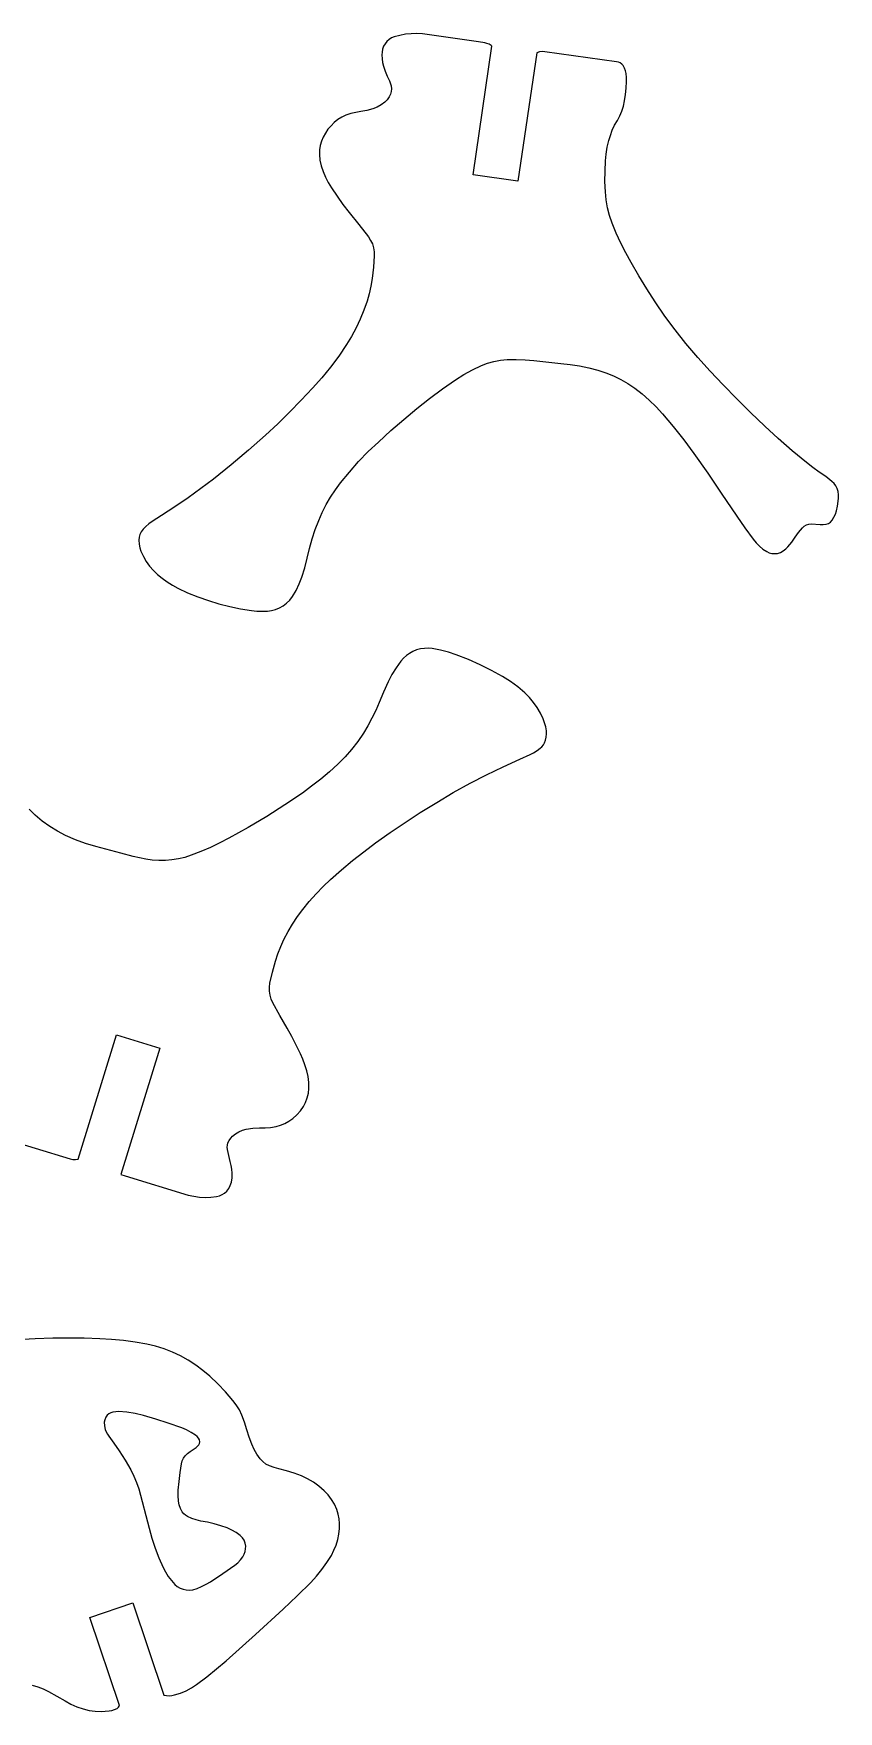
# Model space of a CAD drawing. Extents: x 31.2 to 77.5, y -5 to 41.3.
# Drawn here: x 43.1 to 52.71, y -4.53 to 15.52 of the extents above; entities that cross this region are included whole.
import ezdxf

# ---------------------------------------------------------------- set-up
doc = ezdxf.new("R2010")
doc.units = 0

msp = doc.modelspace()

# ---------------------------------------------------------------- linework, layer by layer
at = {"layer": '5'}
for p, q in [((47.34423, 15.451042), (47.317987, 15.428031)), ((47.373783, 15.469613), (47.34423, 15.451042)), ((47.4059, 15.483277), (47.373783, 15.469613)), ((47.471876, 15.500971), (47.4059, 15.483277)), ((47.539037, 15.513433), (47.471876, 15.500971)), ((47.606968, 15.520585), (47.539037, 15.513433)), ((47.675252, 15.522383), (47.606968, 15.520585)), ((47.743466, 15.518817), (47.675252, 15.522383)), ((48.412153, 15.422923), (47.743466, 15.518817)), ((47.259763, 15.301581), (47.257302, 15.266149)), ((47.257302, 15.266149), (47.260092, 15.220631)), ((47.267093, 15.336333), (47.259763, 15.301581)), ((47.279153, 15.369739), (47.267093, 15.336333)), ((47.295712, 15.40116), (47.279153, 15.369739)), ((47.317987, 15.428031), (47.295712, 15.40116)), ((48.348662, 13.834737), (48.572692, 15.370412)), ((48.487179, 15.411172), (48.412153, 15.422923)), ((48.513436, 15.40463), (48.487179, 15.411172)), ((48.538593, 15.394661), (48.513436, 15.40463)), ((48.562205, 15.381442), (48.538593, 15.394661)), ((48.572692, 15.370412), (48.562205, 15.381442)), ((48.562205, 15.381442), (48.562205, 15.381442)), ((49.108253, 15.292282), (48.884223, 13.756606)), ((49.139404, 15.302932), (49.108253, 15.292282)), ((49.172005, 15.307509), (49.139404, 15.302932)), ((49.204885, 15.305848), (49.172005, 15.307509)), ((50.06092, 15.184505), (49.204885, 15.305848)), ((47.260092, 15.220631), (47.266763, 15.175517)), ((47.266763, 15.175517), (47.277266, 15.131139)), ((47.277266, 15.131139), (47.297294, 15.071288)), ((47.297294, 15.071288), (47.322495, 15.013424)), ((50.084325, 15.180084), (50.06092, 15.184505)), ((50.106278, 15.170843), (50.084325, 15.180084)), ((50.125799, 15.157196), (50.106278, 15.170843)), ((50.142017, 15.139751), (50.125799, 15.157196)), ((50.158095, 15.109756), (50.142017, 15.139751)), ((50.169436, 15.077668), (50.158095, 15.109756)), ((50.175779, 15.044232), (50.169436, 15.077668)), ((50.179056, 14.996526), (50.175779, 15.044232)), ((47.322495, 15.013424), (47.348006, 14.955481)), ((47.348006, 14.955481), (47.368876, 14.89571)), ((47.368876, 14.89571), (47.373205, 14.863524)), ((47.373205, 14.863524), (47.371028, 14.831121)), ((50.168445, 14.793628), (50.1759, 14.871039)), ((50.1759, 14.871039), (50.179744, 14.948713)), ((50.179744, 14.948713), (50.179056, 14.996526)), ((47.201466, 14.643629), (47.149974, 14.623411)), ((47.249752, 14.670623), (47.201466, 14.643629)), ((47.293945, 14.703897), (47.249752, 14.670623)), ((47.321545, 14.732273), (47.293945, 14.703897)), ((47.34455, 14.764488), (47.321545, 14.732273)), ((47.362434, 14.799804), (47.34455, 14.764488)), ((47.371028, 14.831121), (47.362434, 14.799804)), ((50.124792, 14.596757), (50.143776, 14.655973)), ((50.143776, 14.655973), (50.157394, 14.716648)), ((50.157394, 14.716648), (50.168445, 14.793628)), ((46.688946, 14.460264), (46.650373, 14.421093)), ((46.731842, 14.494647), (46.688946, 14.460264)), ((46.77847, 14.52377), (46.731842, 14.494647)), ((46.828188, 14.54723), (46.77847, 14.52377)), ((46.886383, 14.565914), (46.828188, 14.54723)), ((46.945754, 14.580437), (46.886383, 14.565914)), ((47.006003, 14.590725), (46.945754, 14.580437)), ((47.078493, 14.604845), (47.006003, 14.590725)), ((47.149974, 14.623411), (47.078493, 14.604845)), ((50.039169, 14.427161), (50.071373, 14.484582)), ((50.071373, 14.484582), (50.100593, 14.539474)), ((50.100593, 14.539474), (50.124792, 14.596757)), ((46.555422, 14.284212), (46.535168, 14.235264)), ((46.582545, 14.332871), (46.555422, 14.284212)), ((46.614297, 14.378644), (46.582545, 14.332871)), ((46.650373, 14.421093), (46.614297, 14.378644)), ((49.951553, 14.163136), (49.969063, 14.242898)), ((49.969063, 14.242898), (49.987874, 14.305989)), ((49.987874, 14.305989), (50.011285, 14.367522)), ((50.011285, 14.367522), (50.039169, 14.427161)), ((46.513097, 14.131842), (46.511603, 14.07889)), ((46.511603, 14.07889), (46.518606, 14.009023)), ((46.520991, 14.184224), (46.513097, 14.131842)), ((46.535168, 14.235264), (46.520991, 14.184224)), ((49.930763, 14.001214), (49.938771, 14.082482)), ((49.938771, 14.082482), (49.951553, 14.163136)), ((46.518606, 14.009023), (46.53309, 13.940316)), ((46.53309, 13.940316), (46.554889, 13.873569)), ((46.554889, 13.873569), (46.584473, 13.80637)), ((49.923572, 13.753204), (49.924275, 13.877293)), ((49.924275, 13.877293), (49.930763, 14.001214)), ((46.584473, 13.80637), (46.618092, 13.741096)), ((46.618092, 13.741096), (46.655623, 13.677991)), ((46.655623, 13.677991), (46.722803, 13.57767)), ((48.884223, 13.756606), (48.348662, 13.834737)), ((49.928658, 13.629217), (49.923572, 13.753204)), ((46.722803, 13.57767), (46.793558, 13.479839)), ((46.793558, 13.479839), (46.867796, 13.384623)), ((49.938577, 13.534287), (49.928658, 13.629217)), ((49.955314, 13.440319), (49.938577, 13.534287)), ((49.978783, 13.347803), (49.955314, 13.440319)), ((46.867796, 13.384623), (46.983265, 13.238893)), ((46.983265, 13.238893), (47.096286, 13.091256)), ((50.00886, 13.257219), (49.978783, 13.347803)), ((50.059141, 13.136572), (50.00886, 13.257219)), ((47.096286, 13.091256), (47.123234, 13.05119)), ((47.123234, 13.05119), (47.144126, 13.007658)), ((50.113678, 13.017789), (50.059141, 13.136572)), ((47.144126, 13.007658), (47.158527, 12.96157)), ((47.166793, 12.865607), (47.156105, 12.730154)), ((47.158527, 12.96157), (47.166135, 12.913888)), ((47.166135, 12.913888), (47.166793, 12.865607)), ((50.172403, 12.90102), (50.113678, 13.017789)), ((50.235242, 12.786412), (50.172403, 12.90102)), ((47.156105, 12.730154), (47.140354, 12.595196)), ((50.328144, 12.627352), (50.235242, 12.786412)), ((47.125478, 12.504087), (47.105908, 12.413869)), ((47.140354, 12.595196), (47.125478, 12.504087)), ((50.42455, 12.47039), (50.328144, 12.627352)), ((50.524413, 12.315605), (50.42455, 12.47039)), ((47.081696, 12.324785), (47.043427, 12.215826)), ((47.105908, 12.413869), (47.081696, 12.324785)), ((50.64007, 12.146076), (50.524413, 12.315605)), ((46.999428, 12.109051), (46.949824, 12.004762)), ((47.043427, 12.215826), (46.999428, 12.109051)), ((50.761938, 11.980956), (50.64007, 12.146076)), ((46.894755, 11.903253), (46.834375, 11.804811)), ((46.949824, 12.004762), (46.894755, 11.903253)), ((50.889851, 11.820472), (50.761938, 11.980956)), ((46.741996, 11.668457), (46.643865, 11.536183)), ((46.834375, 11.804811), (46.741996, 11.668457)), ((51.03339, 11.651477), (50.889851, 11.820472)), ((51.18141, 11.486394), (51.03339, 11.651477)), ((46.643865, 11.536183), (46.540161, 11.408231)), ((48.139238, 11.385703), (48.237992, 11.448457)), ((48.237992, 11.448457), (48.340671, 11.504559)), ((48.340671, 11.504559), (48.446828, 11.553764)), ((48.446828, 11.553764), (48.521094, 11.581762)), ((48.521094, 11.581762), (48.597495, 11.603262)), ((48.597495, 11.603262), (48.675463, 11.618104)), ((48.675463, 11.618104), (48.754419, 11.626178)), ((48.754419, 11.626178), (48.861594, 11.626994)), ((48.861594, 11.626994), (48.968693, 11.622888)), ((48.968693, 11.622888), (49.075491, 11.613866)), ((49.075491, 11.613866), (49.396564, 11.579858)), ((49.396564, 11.579858), (49.508369, 11.56753)), ((49.508369, 11.56753), (49.619471, 11.549963)), ((49.619471, 11.549963), (49.729626, 11.527195)), ((49.729626, 11.527195), (49.838588, 11.499276)), ((49.838588, 11.499276), (49.932228, 11.468465)), ((49.932228, 11.468465), (50.02364, 11.431566)), ((50.02364, 11.431566), (50.112429, 11.388737)), ((51.333806, 11.32534), (51.18141, 11.486394)), ((46.431075, 11.284836), (46.295318, 11.139627)), ((46.540161, 11.408231), (46.431075, 11.284836)), ((47.827961, 11.161433), (47.981921, 11.275898)), ((47.981921, 11.275898), (48.139238, 11.385703)), ((50.112429, 11.388737), (50.19821, 11.340163)), ((50.19821, 11.340163), (50.280613, 11.286056)), ((50.280613, 11.286056), (50.36877, 11.216002)), ((51.497258, 11.15854), (51.333806, 11.32534)), ((46.295318, 11.139627), (46.156215, 10.997619)), ((47.520735, 10.911884), (47.677497, 11.04241)), ((47.677497, 11.04241), (47.827961, 11.161433)), ((50.36877, 11.216002), (50.453187, 11.141484)), ((50.453187, 11.141484), (50.533639, 11.062701)), ((50.533639, 11.062701), (50.609911, 10.979865)), ((51.663198, 10.994215), (51.497258, 11.15854)), ((46.013843, 10.858889), (45.86828, 10.723512)), ((46.156215, 10.997619), (46.013843, 10.858889)), ((47.366798, 10.778037), (47.520735, 10.911884)), ((50.609911, 10.979865), (50.740262, 10.825647)), ((51.831588, 10.832401), (51.663198, 10.994215)), ((51.994374, 10.682129), (51.831588, 10.832401)), ((45.86828, 10.723512), (45.665654, 10.543323)), ((47.095573, 10.52607), (47.215757, 10.64093)), ((47.215757, 10.64093), (47.366798, 10.778037)), ((50.740262, 10.825647), (50.865484, 10.667236)), ((50.865484, 10.667236), (50.98544, 10.504802)), ((52.161206, 10.536363), (51.994374, 10.682129)), ((45.665654, 10.543323), (45.458469, 10.368395)), ((46.980112, 10.406462), (47.095573, 10.52607)), ((50.98544, 10.504802), (51.151013, 10.2684)), ((52.33196, 10.395211), (52.161206, 10.536363)), ((45.458469, 10.368395), (45.246863, 10.198843)), ((46.764102, 10.153789), (46.869562, 10.282301)), ((46.869562, 10.282301), (46.980112, 10.406462)), ((51.151013, 10.2684), (51.313313, 10.029739)), ((52.406915, 10.337747), (52.33196, 10.395211)), ((52.483729, 10.282792), (52.406915, 10.337747)), ((52.560785, 10.227148), (52.483729, 10.282792)), ((52.635497, 10.168394), (52.560785, 10.227148)), ((45.095898, 10.084064), (44.941934, 9.973341)), ((45.246863, 10.198843), (45.095898, 10.084064)), ((46.645206, 9.982806), (46.702303, 10.069933)), ((46.702303, 10.069933), (46.764102, 10.153789)), ((51.313313, 10.029739), (51.497458, 9.754119)), ((52.661106, 10.144073), (52.635497, 10.168394)), ((52.682225, 10.115765), (52.661106, 10.144073)), ((52.698244, 10.08429), (52.682225, 10.115765)), ((52.708701, 10.050555), (52.698244, 10.08429)), ((52.71268, 10.011353), (52.708701, 10.050555)), ((44.785079, 9.866752), (44.625446, 9.764372)), ((44.941934, 9.973341), (44.785079, 9.866752)), ((46.545798, 9.799804), (46.592985, 9.892672)), ((46.592985, 9.892672), (46.645206, 9.982806)), ((52.688058, 9.819939), (52.700136, 9.876042)), ((52.700136, 9.876042), (52.709164, 9.932716)), ((52.709164, 9.932716), (52.712835, 9.971949)), ((52.712835, 9.971949), (52.71268, 10.011353)), ((44.438678, 9.632225), (44.404105, 9.598191)), ((44.475634, 9.663656), (44.438678, 9.632225)), ((44.514775, 9.692319), (44.475634, 9.663656)), ((44.625446, 9.764372), (44.514775, 9.692319)), ((46.462531, 9.594362), (46.503788, 9.704482)), ((46.503788, 9.704482), (46.545798, 9.799804)), ((51.497458, 9.754119), (51.593566, 9.614683)), ((52.28193, 9.615204), (52.304215, 9.634878)), ((52.304215, 9.634878), (52.330005, 9.649662)), ((52.330005, 9.649662), (52.358243, 9.658951)), ((52.358243, 9.658951), (52.387774, 9.662364)), ((52.387774, 9.662364), (52.493618, 9.655893)), ((52.493618, 9.655893), (52.530587, 9.655504)), ((52.530587, 9.655504), (52.5674, 9.658928)), ((52.5674, 9.658928), (52.595303, 9.668822)), ((52.595303, 9.668822), (52.619945, 9.685231)), ((52.619945, 9.685231), (52.639833, 9.707161)), ((52.639833, 9.707161), (52.659792, 9.743013)), ((52.659792, 9.743013), (52.675925, 9.780741)), ((52.675925, 9.780741), (52.688058, 9.819939)), ((44.356576, 9.502415), (44.352849, 9.466586)), ((44.352849, 9.466586), (44.35669, 9.421804)), ((44.366605, 9.537012), (44.356576, 9.502415)), ((44.382618, 9.569279), (44.366605, 9.537012)), ((44.404105, 9.598191), (44.382618, 9.569279)), ((46.393707, 9.36952), (46.425817, 9.482646)), ((46.425817, 9.482646), (46.462531, 9.594362)), ((51.593566, 9.614683), (51.694229, 9.4785)), ((51.694229, 9.4785), (51.730902, 9.435246)), ((51.730902, 9.435246), (51.770502, 9.394655)), ((52.109508, 9.390457), (52.154684, 9.445086)), ((52.154684, 9.445086), (52.1958, 9.502831)), ((52.1958, 9.502831), (52.236859, 9.560555)), ((52.236859, 9.560555), (52.28193, 9.615204)), ((44.35669, 9.421804), (44.365583, 9.377747)), ((44.365583, 9.377747), (44.379414, 9.334981)), ((44.379414, 9.334981), (44.408706, 9.273069)), ((44.408706, 9.273069), (44.443503, 9.214074)), ((46.335964, 9.139476), (46.366256, 9.255174)), ((46.366256, 9.255174), (46.393707, 9.36952)), ((51.770502, 9.394655), (51.811205, 9.359768)), ((51.811205, 9.359768), (51.856527, 9.331138)), ((51.856527, 9.331138), (51.886306, 9.317723)), ((51.886306, 9.317723), (51.91794, 9.309601)), ((51.91794, 9.309601), (51.950497, 9.307011)), ((51.950497, 9.307011), (51.983018, 9.310029)), ((51.983018, 9.310029), (52.019064, 9.322287)), ((52.019064, 9.322287), (52.052714, 9.340098)), ((52.052714, 9.340098), (52.083118, 9.363015)), ((52.083118, 9.363015), (52.109508, 9.390457)), ((44.443503, 9.214074), (44.483517, 9.158487)), ((44.483517, 9.158487), (44.528418, 9.106766)), ((44.528418, 9.106766), (44.577833, 9.059339)), ((44.577833, 9.059339), (44.634096, 9.012639)), ((46.270916, 8.945243), (46.30126, 9.025024)), ((46.30126, 9.025024), (46.335964, 9.139476)), ((44.634096, 9.012639), (44.693118, 8.969478)), ((44.693118, 8.969478), (44.754676, 8.930018)), ((44.754676, 8.930018), (44.818538, 8.894408)), ((44.818538, 8.894408), (44.937384, 8.838404)), ((44.937384, 8.838404), (45.059243, 8.789299)), ((46.190427, 8.794873), (46.233881, 8.86834)), ((46.233881, 8.86834), (46.270916, 8.945243)), ((45.059243, 8.789299), (45.184726, 8.745837)), ((45.184726, 8.745837), (45.311932, 8.707709)), ((45.311932, 8.707709), (45.440634, 8.674982)), ((45.440634, 8.674982), (45.570602, 8.647716)), ((45.570602, 8.647716), (45.701605, 8.625959)), ((45.701605, 8.625959), (45.764238, 8.619976)), ((45.890009, 8.619975), (45.939564, 8.626907)), ((45.939564, 8.626907), (45.987938, 8.639699)), ((45.987938, 8.639699), (46.034442, 8.658168)), ((46.034442, 8.658168), (46.078413, 8.68205)), ((46.078413, 8.68205), (46.120106, 8.71516)), ((46.120106, 8.71516), (46.157617, 8.752942)), ((46.157617, 8.752942), (46.190427, 8.794873)), ((45.764238, 8.619976), (45.827123, 8.617979)), ((45.827123, 8.617979), (45.890009, 8.619975)), ((47.485263, 8.02256), (47.427727, 7.94435)), ((47.516278, 8.057414), (47.485263, 8.02256)), ((47.550975, 8.088604), (47.516278, 8.057414)), ((47.588924, 8.115744), (47.550975, 8.088604)), ((47.629656, 8.138497), (47.588924, 8.115744)), ((47.672664, 8.156581), (47.629656, 8.138497)), ((47.718638, 8.167864), (47.672664, 8.156581)), ((47.765541, 8.174265), (47.718638, 8.167864)), ((47.812857, 8.175713), (47.765541, 8.174265)), ((47.860064, 8.172194), (47.812857, 8.175713)), ((47.957422, 8.154776), (47.860064, 8.172194)), ((48.05325, 8.130303), (47.957422, 8.154776)), ((48.147038, 8.098905), (48.05325, 8.130303)), ((48.2917, 8.041715), (48.147038, 8.098905)), ((48.434011, 7.978904), (48.2917, 8.041715)), ((47.376629, 7.861791), (47.332296, 7.77541)), ((47.427727, 7.94435), (47.376629, 7.861791)), ((48.568737, 7.912098), (48.434011, 7.978904)), ((48.700068, 7.838842), (48.568737, 7.912098)), ((48.792926, 7.779169), (48.700068, 7.838842)), ((47.277832, 7.652309), (47.225561, 7.528261)), ((47.332296, 7.77541), (47.277832, 7.652309)), ((48.881736, 7.713622), (48.792926, 7.779169)), ((48.966125, 7.642474), (48.881736, 7.713622)), ((49.020463, 7.58839), (48.966125, 7.642474)), ((47.184593, 7.433383), (47.139554, 7.34037)), ((47.225561, 7.528261), (47.184593, 7.433383)), ((49.069976, 7.529857), (49.020463, 7.58839)), ((49.114301, 7.467304), (49.069976, 7.529857)), ((49.153115, 7.401189), (49.114301, 7.467304)), ((47.090527, 7.249395), (47.037605, 7.160629)), ((47.139554, 7.34037), (47.090527, 7.249395)), ((49.186132, 7.331997), (49.153115, 7.401189)), ((49.202744, 7.285366), (49.186132, 7.331997)), ((49.215265, 7.237473), (49.202744, 7.285366)), ((49.223599, 7.188678), (49.215265, 7.237473)), ((46.970208, 7.061892), (46.896883, 6.967473)), ((47.037605, 7.160629), (46.970208, 7.061892)), ((49.17081, 7.000174), (49.1882, 7.021739)), ((49.1882, 7.021739), (49.202675, 7.045358)), ((49.202675, 7.045358), (49.21492, 7.079849)), ((49.21492, 7.079849), (49.222563, 7.115642)), ((49.222563, 7.115642), (49.225472, 7.152126)), ((49.225472, 7.152126), (49.223599, 7.188678)), ((46.817906, 6.877729), (46.733573, 6.792998)), ((46.896883, 6.967473), (46.817906, 6.877729)), ((48.705412, 6.761061), (48.906629, 6.850663)), ((48.906629, 6.850663), (49.028711, 6.905815)), ((49.028711, 6.905815), (49.071219, 6.927857)), ((49.071219, 6.927857), (49.111987, 6.952972)), ((49.111987, 6.952972), (49.150793, 6.981024)), ((49.150793, 6.981024), (49.17081, 7.000174)), ((46.631789, 6.700859), (46.526862, 6.612316)), ((46.733573, 6.792998), (46.631789, 6.700859)), ((48.311928, 6.563102), (48.507114, 6.665176)), ((48.507114, 6.665176), (48.705412, 6.761061)), ((46.308092, 6.446439), (46.097474, 6.303789)), ((46.418919, 6.527475), (46.308092, 6.446439)), ((46.526862, 6.612316), (46.418919, 6.527475)), ((47.912768, 6.334482), (48.111036, 6.451083)), ((48.111036, 6.451083), (48.311928, 6.563102)), ((43.117214, 6.181548), (43.045595, 6.253357)), ((46.097474, 6.303789), (45.88261, 6.167618)), ((47.717228, 6.21336), (47.912768, 6.334482)), ((43.200761, 6.111296), (43.117214, 6.181548)), ((43.289098, 6.047171), (43.200761, 6.111296)), ((43.381778, 5.9895), (43.289098, 6.047171)), ((45.658622, 6.034237), (45.431031, 5.907102)), ((45.88261, 6.167618), (45.658622, 6.034237)), ((47.357411, 5.974483), (47.53608, 6.095789)), ((47.53608, 6.095789), (47.717228, 6.21336)), ((43.478329, 5.938576), (43.381778, 5.9895)), ((43.596008, 5.887549), (43.478329, 5.938576)), ((43.716524, 5.843638), (43.596008, 5.887549)), ((43.839445, 5.806998), (43.716524, 5.843638)), ((45.320955, 5.849846), (45.208904, 5.79656)), ((45.431031, 5.907102), (45.320955, 5.849846)), ((47.042912, 5.745816), (47.181298, 5.849494)), ((47.181298, 5.849494), (47.357411, 5.974483)), ((44.137978, 5.726575), (43.839445, 5.806998)), ((44.286684, 5.68942), (44.137978, 5.726575)), ((44.43651, 5.657078), (44.286684, 5.68942)), ((44.514403, 5.645326), (44.43651, 5.657078)), ((44.592971, 5.639642), (44.514403, 5.645326)), ((44.671743, 5.640061), (44.592971, 5.639642)), ((44.750247, 5.646579), (44.671743, 5.640061)), ((44.82801, 5.659159), (44.750247, 5.646579)), ((44.904564, 5.677723), (44.82801, 5.659159)), ((44.979451, 5.702162), (44.904564, 5.677723)), ((45.095021, 5.747311), (44.979451, 5.702162)), ((45.208904, 5.79656), (45.095021, 5.747311)), ((46.774848, 5.527369), (46.907395, 5.638415)), ((46.907395, 5.638415), (47.042912, 5.745816)), ((46.645368, 5.412761), (46.774848, 5.527369)), ((46.391297, 5.148969), (46.47242, 5.24029)), ((46.47242, 5.24029), (46.557156, 5.328268)), ((46.557156, 5.328268), (46.645368, 5.412761)), ((46.250495, 4.969364), (46.31392, 5.054454)), ((46.31392, 5.054454), (46.391297, 5.148969)), ((46.137177, 4.789974), (46.191528, 4.881127)), ((46.191528, 4.881127), (46.250495, 4.969364)), ((46.049709, 4.611011), (46.087583, 4.696147)), ((46.087583, 4.696147), (46.137177, 4.789974)), ((45.951706, 4.305684), (45.987437, 4.43543)), ((45.987437, 4.43543), (46.016297, 4.524028)), ((46.016297, 4.524028), (46.049709, 4.611011)), ((45.920765, 4.174714), (45.951706, 4.305684)), ((45.914078, 4.1269), (45.920765, 4.174714)), ((45.914328, 4.078622), (45.914078, 4.1269)), ((45.921511, 4.03088), (45.914328, 4.078622)), ((45.935478, 3.984666), (45.921511, 4.03088)), ((45.955938, 3.940937), (45.935478, 3.984666)), ((46.039302, 3.787674), (45.955938, 3.940937)), ((46.125642, 3.636068), (46.039302, 3.787674)), ((46.181956, 3.536096), (46.125642, 3.636068)), ((43.629854, 2.070238), (44.087228, 3.55696)), ((44.087228, 3.55696), (44.604514, 3.397821)), ((46.235173, 3.434442), (46.181956, 3.536096)), ((46.285241, 3.3312), (46.235173, 3.434442)), ((44.604514, 3.397821), (44.139852, 1.887409)), ((46.31378, 3.264747), (46.285241, 3.3312)), ((46.338936, 3.196941), (46.31378, 3.264747)), ((46.360647, 3.127954), (46.338936, 3.196941)), ((46.37669, 3.057644), (46.360647, 3.127954)), ((46.38529, 2.986041), (46.37669, 3.057644)), ((46.366852, 2.803007), (46.379936, 2.857883)), ((46.379936, 2.857883), (46.38635, 2.913931)), ((46.38635, 2.913931), (46.38529, 2.986041)), ((46.24101, 2.600884), (46.283971, 2.648197)), ((46.283971, 2.648197), (46.321522, 2.699908)), ((46.321522, 2.699908), (46.347287, 2.750095)), ((46.347287, 2.750095), (46.366852, 2.803007)), ((45.549912, 2.397932), (45.591536, 2.415932)), ((45.591536, 2.415932), (45.635095, 2.42855)), ((45.635095, 2.42855), (45.714745, 2.440234)), ((45.714745, 2.440234), (45.795116, 2.444838)), ((45.795116, 2.444838), (45.861775, 2.445496)), ((45.861775, 2.445496), (45.928223, 2.450833)), ((45.928223, 2.450833), (45.994133, 2.460822)), ((45.994133, 2.460822), (46.048017, 2.475889)), ((46.048017, 2.475889), (46.099656, 2.497427)), ((46.099656, 2.497427), (46.148277, 2.525113)), ((46.148277, 2.525113), (46.19315, 2.558532)), ((46.19315, 2.558532), (46.24101, 2.600884)), ((42.697601, 2.328323), (43.534349, 2.074485)), ((45.409822, 2.212749), (45.412323, 2.239922)), ((45.411961, 2.185546), (45.409822, 2.212749)), ((45.412323, 2.239922), (45.419391, 2.266278)), ((45.419391, 2.266278), (45.433737, 2.29594)), ((45.433737, 2.29594), (45.452445, 2.323062)), ((45.452445, 2.323062), (45.475075, 2.34701)), ((45.475075, 2.34701), (45.510885, 2.374836)), ((45.510885, 2.374836), (45.549912, 2.397932)), ((43.534349, 2.074485), (43.565768, 2.067445)), ((43.565768, 2.067445), (43.597935, 2.066015)), ((43.597935, 2.066015), (43.629854, 2.070238)), ((45.42825, 2.114367), (45.411961, 2.185546)), ((45.446791, 2.043742), (45.42825, 2.114367)), ((45.457944, 1.997117), (45.446791, 2.043742)), ((44.139852, 1.887409), (44.191526, 1.871314)), ((44.191526, 1.871314), (44.944976, 1.640951)), ((44.191526, 1.871314), (44.191526, 1.871314)), ((45.465316, 1.949747), (45.457944, 1.997117)), ((45.459608, 1.795334), (45.467449, 1.848357)), ((45.468859, 1.901938), (45.465316, 1.949747)), ((45.467449, 1.848357), (45.468859, 1.901938)), ((44.944976, 1.640951), (45.011843, 1.626998)), ((45.011843, 1.626998), (45.079599, 1.618333)), ((45.079599, 1.618333), (45.147825, 1.615009)), ((45.147825, 1.615009), (45.216102, 1.617047)), ((45.216102, 1.617047), (45.284009, 1.624433)), ((45.284009, 1.624433), (45.317822, 1.63307)), ((45.317822, 1.63307), (45.349856, 1.646915)), ((45.349856, 1.646915), (45.379315, 1.665624)), ((45.379315, 1.665624), (45.405468, 1.688731)), ((45.405468, 1.688731), (45.429097, 1.721242)), ((45.429097, 1.721242), (45.447296, 1.757076)), ((45.447296, 1.757076), (45.459608, 1.795334)), ((43.114092, -0.074466), (42.902996, -0.087229)), ((43.325489, -0.068504), (43.114092, -0.074466)), ((43.512858, -0.06681), (43.325489, -0.068504)), ((43.700224, -0.068688), (43.512858, -0.06681)), ((43.887521, -0.074138), (43.700224, -0.068688)), ((44.028885, -0.082433), (43.887521, -0.074138)), ((44.16982, -0.096212), (44.028885, -0.082433)), ((44.310113, -0.115454), (44.16982, -0.096212)), ((44.449554, -0.140129), (44.310113, -0.115454)), ((44.553432, -0.164498), (44.449554, -0.140129)), ((44.65539, -0.195944), (44.553432, -0.164498)), ((44.754948, -0.234321), (44.65539, -0.195944)), ((44.851634, -0.279446), (44.754948, -0.234321)), ((44.944992, -0.331106), (44.851634, -0.279446)), ((45.03458, -0.389057), (44.944992, -0.331106)), ((45.119976, -0.453026), (45.03458, -0.389057)), ((45.200776, -0.52271), (45.119976, -0.453026)), ((45.296638, -0.614891), (45.200776, -0.52271)), ((45.38852, -0.711039), (45.296638, -0.614891)), ((45.476258, -0.810983), (45.38852, -0.711039)), ((43.976352, -0.987637), (43.958307, -1.013303)), ((43.996838, -0.971868), (43.976352, -0.987637)), ((44.019723, -0.959846), (43.996838, -0.971868)), ((44.044332, -0.951927), (44.019723, -0.959846)), ((44.078162, -0.946913), (44.044332, -0.951927)), ((44.112311, -0.945071), (44.078162, -0.946913)), ((44.21231, -0.95306), (44.112311, -0.945071)), ((44.31141, -0.968641), (44.21231, -0.95306)), ((44.409036, -0.991723), (44.31141, -0.968641)), ((44.558043, -1.034956), (44.409036, -0.991723)), ((45.518917, -0.865414), (45.476258, -0.810983)), ((45.55553, -0.924082), (45.518917, -0.865414)), ((45.58568, -0.986319), (45.55553, -0.924082)), ((45.618205, -1.073238), (45.58568, -0.986319)), ((43.946522, -1.04238), (43.941606, -1.073367)), ((43.941606, -1.073367), (43.944346, -1.11661)), ((43.944346, -1.11661), (43.952849, -1.159098)), ((43.958307, -1.013303), (43.946522, -1.04238)), ((43.952849, -1.159098), (43.964141, -1.18795)), ((43.964141, -1.18795), (43.978673, -1.215314)), ((44.705761, -1.082411), (44.558043, -1.034956)), ((44.868917, -1.140747), (44.705761, -1.082411)), ((44.925425, -1.165116), (44.868917, -1.140747)), ((44.979916, -1.193713), (44.925425, -1.165116)), ((45.032073, -1.226373), (44.979916, -1.193713)), ((45.646411, -1.161654), (45.618205, -1.073238)), ((45.674479, -1.249047), (45.646411, -1.161654)), ((43.978673, -1.215314), (43.996252, -1.240828)), ((43.996252, -1.240828), (44.055625, -1.322558)), ((44.055625, -1.322558), (44.118051, -1.412702)), ((44.968208, -1.42313), (45.002937, -1.400238)), ((45.002937, -1.400238), (45.038118, -1.374563)), ((45.05174, -1.242621), (45.032073, -1.226373)), ((45.038118, -1.374563), (45.069466, -1.344328)), ((45.068024, -1.26226), (45.05174, -1.242621)), ((45.080349, -1.284596), (45.068024, -1.26226)), ((45.069466, -1.344328), (45.080146, -1.326137)), ((45.080146, -1.326137), (45.083928, -1.305385)), ((45.083928, -1.305385), (45.080349, -1.284596)), ((45.704925, -1.335641), (45.674479, -1.249047)), ((45.731721, -1.396773), (45.704925, -1.335641)), ((45.764425, -1.454959), (45.731721, -1.396773)), ((44.118051, -1.412702), (44.191612, -1.525248)), ((44.118051, -1.412702), (44.118051, -1.412702)), ((44.191612, -1.525248), (44.259183, -1.641488)), ((44.848066, -1.673438), (44.864849, -1.568404)), ((44.864849, -1.568404), (44.873815, -1.534015)), ((44.873815, -1.534015), (44.888845, -1.501812)), ((44.888845, -1.501812), (44.909444, -1.472853)), ((44.909444, -1.472853), (44.934936, -1.448092)), ((44.934936, -1.448092), (44.968208, -1.42313)), ((45.802718, -1.509629), (45.764425, -1.454959)), ((45.835661, -1.543535), (45.802718, -1.509629)), ((45.873313, -1.572121), (45.835661, -1.543535)), ((45.914824, -1.594743), (45.873313, -1.572121)), ((45.970215, -1.614949), (45.914824, -1.594743)), ((44.259183, -1.641488), (44.296398, -1.715332)), ((44.296398, -1.715332), (44.328032, -1.791735)), ((44.328032, -1.791735), (44.353908, -1.870274)), ((44.826011, -1.88499), (44.835115, -1.779013)), ((44.835115, -1.779013), (44.848066, -1.673438)), ((46.02693, -1.63107), (45.970215, -1.614949)), ((46.118778, -1.652716), (46.02693, -1.63107)), ((46.209097, -1.680051), (46.118778, -1.652716)), ((46.297533, -1.712969), (46.209097, -1.680051)), ((46.370783, -1.748252), (46.297533, -1.712969)), ((46.440654, -1.789826), (46.370783, -1.748252)), ((46.506608, -1.83737), (46.440654, -1.789826)), ((44.353908, -1.870274), (44.476913, -2.338554)), ((44.82441, -1.949849), (44.826011, -1.88499)), ((44.827391, -2.01466), (44.82441, -1.949849)), ((46.568136, -1.890518), (46.506608, -1.83737)), ((46.615284, -1.940138), (46.568136, -1.890518)), ((46.656621, -1.994695), (46.615284, -1.940138)), ((46.691634, -2.05351), (46.656621, -1.994695)), ((44.835579, -2.060136), (44.827391, -2.01466)), ((44.850898, -2.10373), (44.835579, -2.060136)), ((44.872959, -2.144331), (44.850898, -2.10373)), ((44.891797, -2.165676), (44.872959, -2.144331)), ((44.913286, -2.184351), (44.891797, -2.165676)), ((44.937049, -2.200028), (44.913286, -2.184351)), ((44.988055, -2.222759), (44.937049, -2.200028)), ((46.719888, -2.115855), (46.691634, -2.05351)), ((46.736451, -2.170675), (46.719888, -2.115855)), ((46.74737, -2.226893), (46.736451, -2.170675)), ((44.476913, -2.338554), (44.510955, -2.458234)), ((45.040981, -2.240562), (44.988055, -2.222759)), ((45.095355, -2.253279), (45.040981, -2.240562)), ((45.174746, -2.268617), (45.095355, -2.253279)), ((45.25366, -2.286251), (45.174746, -2.268617)), ((45.332362, -2.308741), (45.25366, -2.286251)), ((45.409615, -2.335794), (45.332362, -2.308741)), ((45.464519, -2.360796), (45.409615, -2.335794)), ((45.516675, -2.391116), (45.464519, -2.360796)), ((45.565569, -2.426456), (45.516675, -2.391116)), ((46.744296, -2.408682), (46.751886, -2.341192)), ((46.752533, -2.283928), (46.74737, -2.226893)), ((46.751886, -2.341192), (46.752533, -2.283928)), ((44.510955, -2.458234), (44.550165, -2.576322)), ((44.550165, -2.576322), (44.594469, -2.692595)), ((45.591583, -2.452338), (45.565569, -2.426456)), ((45.611972, -2.482849), (45.591583, -2.452338)), ((45.625933, -2.516786), (45.611972, -2.482849)), ((45.623546, -2.618678), (45.630607, -2.586083)), ((45.632915, -2.552812), (45.625933, -2.516786)), ((45.630607, -2.586083), (45.632915, -2.552812)), ((46.654358, -2.66354), (46.685455, -2.603162)), ((46.685455, -2.603162), (46.710943, -2.54021)), ((46.710943, -2.54021), (46.73061, -2.475205)), ((46.73061, -2.475205), (46.744296, -2.408682)), ((44.594469, -2.692595), (44.643783, -2.806834)), ((44.643783, -2.806834), (44.672264, -2.862057)), ((45.357662, -2.881399), (45.502318, -2.781757)), ((45.502318, -2.781757), (45.537947, -2.751803)), ((45.537947, -2.751803), (45.569308, -2.717406)), ((45.569308, -2.717406), (45.595851, -2.679169)), ((45.595851, -2.679169), (45.611881, -2.649923)), ((45.611881, -2.649923), (45.623546, -2.618678)), ((46.541884, -2.833065), (46.600986, -2.750203)), ((46.600986, -2.750203), (46.654358, -2.66354)), ((44.672264, -2.862057), (44.705388, -2.914626)), ((44.705388, -2.914626), (44.74291, -2.964152)), ((44.74291, -2.964152), (44.784553, -3.010267)), ((45.158389, -3.009013), (45.210952, -2.97799)), ((45.210952, -2.97799), (45.357662, -2.881399)), ((46.244721, -3.148364), (46.407593, -2.985888)), ((46.407593, -2.985888), (46.477322, -2.911746)), ((46.477322, -2.911746), (46.541884, -2.833065)), ((44.784553, -3.010267), (44.814112, -3.035035)), ((44.814112, -3.035035), (44.847287, -3.054697)), ((44.847287, -3.054697), (44.883206, -3.068734)), ((44.883206, -3.068734), (44.920922, -3.076777)), ((44.920922, -3.076777), (44.959442, -3.078613)), ((44.959442, -3.078613), (44.997752, -3.074195)), ((44.997752, -3.074195), (45.05226, -3.059291)), ((45.05226, -3.059291), (45.104352, -3.037389)), ((45.104352, -3.037389), (45.158389, -3.009013)), ((46.078015, -3.306903), (46.244721, -3.148364)), ((43.769845, -3.404452), (44.282955, -3.232)), ((44.124356, -4.458953), (43.769845, -3.404452)), ((44.282955, -3.232), (44.653134, -4.333572)), ((45.74768, -3.610056), (46.078015, -3.306903)), ((45.396456, -3.92327), (45.74768, -3.610056)), ((45.282045, -4.021287), (45.396456, -3.92327)), ((44.983457, -4.24704), (45.045232, -4.207538)), ((45.045232, -4.207538), (45.16494, -4.116068)), ((45.16494, -4.116068), (45.282045, -4.021287)), ((43.078467, -4.215656), (43.146673, -4.234307)), ((43.146673, -4.234307), (43.212774, -4.259419)), ((43.212774, -4.259419), (43.276159, -4.29076)), ((43.276159, -4.29076), (43.375519, -4.346127)), ((43.375519, -4.346127), (43.473851, -4.403302)), ((43.473851, -4.403302), (43.543412, -4.440136)), ((44.653134, -4.333572), (44.684792, -4.339417)), ((44.684792, -4.339417), (44.71696, -4.340695)), ((44.71696, -4.340695), (44.748982, -4.337381)), ((44.748982, -4.337381), (44.780206, -4.329542)), ((44.780206, -4.329542), (44.850386, -4.308299)), ((44.850386, -4.308299), (44.918326, -4.280721)), ((44.918326, -4.280721), (44.983457, -4.24704)), ((43.543412, -4.440136), (43.615497, -4.471744)), ((43.615497, -4.471744), (43.689716, -4.497955)), ((43.689716, -4.497955), (43.760434, -4.515895)), ((43.760434, -4.515895), (43.832665, -4.526175)), ((43.832665, -4.526175), (43.905581, -4.528676)), ((43.905581, -4.528676), (43.952809, -4.527064)), ((43.952809, -4.527064), (43.999915, -4.523319)), ((43.999915, -4.523319), (44.032687, -4.517281)), ((44.032687, -4.517281), (44.064329, -4.50683)), ((44.064329, -4.50683), (44.09425, -4.49216)), ((44.09425, -4.49216), (44.111562, -4.477335)), ((44.111562, -4.477335), (44.124356, -4.458953)), ((44.124356, -4.458953), (44.124356, -4.458953))]:
    msp.add_line(p, q, dxfattribs=at)

doc.saveas('drawing.dxf')
